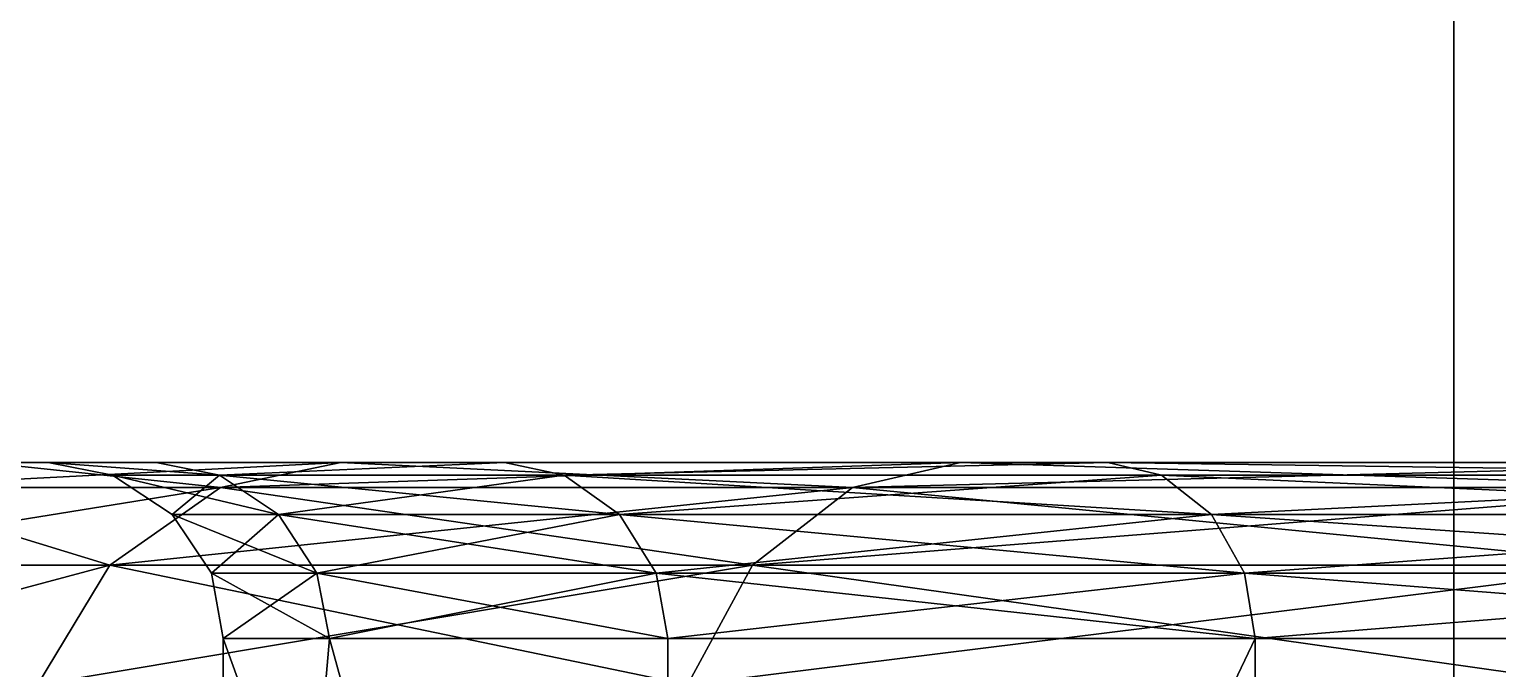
# Model space of a CAD drawing. Header units: centimetres. Extents: x -66.3 to 12.3, y -19.3 to 19.3.
# Drawn here: x -28.8723 to -28.4546, y -18.0586 to -17.8768 of the extents above; entities that cross this region are included whole.
import ezdxf

# ---------------------------------------------------------------- set-up
doc = ezdxf.new("R2010")
doc.units = ezdxf.units.CM
doc.layers.add('chrom', color=9, linetype='Continuous', true_color=0xbebebe)

# ---------------------------------------------------------------- blocks, each defined once
blk = doc.blocks.new('GeometrySelector_19HIY99')
for points in [[(-1.76987, 1.35001, 0.327656), (-1.80009, 1.70002, -4.00209e-06), (-1.6736, 1.70002, 0.662682)], [(-1.80009, 1.35001, -4.01061e-06), (-1.80009, 1.70002, -4.00209e-06), (-1.76987, 1.35001, 0.327656)], [(-1.80009, 1.35001, -4.01061e-06), (-1.6736, 1.70002, -0.66269), (-1.80009, 1.70002, -4.00209e-06)], [(-1.76987, 1.35001, -0.327664), (-1.6736, 1.70002, -0.66269), (-1.80009, 1.35001, -4.01061e-06)], [(-1.76987, 1.35001, 0.327656), (-1.6736, 1.70002, 0.662682), (-1.6736, 1.35001, 0.662682)], [(-1.6736, 1.35001, -0.66269), (-1.6736, 1.70002, -0.66269), (-1.76987, 1.35001, -0.327664)], [(-1.50647, 1.35001, 0.985008), (-1.6736, 1.70002, 0.662682), (-1.50647, 1.70002, 0.985262)], [(-1.6736, 1.35001, 0.662682), (-1.6736, 1.70002, 0.662682), (-1.50647, 1.35001, 0.985008)], [(-1.50647, 1.35001, -0.985016), (-1.6736, 1.70002, -0.66269), (-1.6736, 1.35001, -0.66269)], [(-1.50647, 1.35001, -0.985016), (-1.50647, 1.70002, -0.98527), (-1.6736, 1.70002, -0.66269)], [(-1.27279, 1.35001, 1.27279), (-1.50647, 1.70002, 0.985262), (-1.27279, 1.70002, 1.27279)], [(-1.50647, 1.35001, 0.985008), (-1.50647, 1.70002, 0.985262), (-1.27279, 1.35001, 1.27279)], [(-1.27279, 1.35001, -1.2728), (-1.50647, 1.70002, -0.98527), (-1.50647, 1.35001, -0.985016)], [(-1.27279, 1.35001, -1.2728), (-1.27279, 1.70002, -1.2728), (-1.50647, 1.70002, -0.98527)], [(-1.83235, 1.32918, 0.72542), (-1.95961, 1.36322, 0.362708), (-1.93776, 1.32918, 0.358644)], [(-1.95961, 1.36322, 0.362708), (-1.83235, 1.32918, 0.72542), (-1.85293, 1.36322, 0.733548)], [(-1.85293, 1.36322, -0.733556), (-1.93776, 1.32918, -0.358652), (-1.95961, 1.36322, -0.362716)], [(-1.93776, 1.32918, -0.358652), (-1.85293, 1.36322, -0.733556), (-1.83235, 1.32918, -0.725428)], [(-1.64947, 1.32918, 1.07848), (-1.85293, 1.36322, 0.733548), (-1.83235, 1.32918, 0.72542)], [(-1.85293, 1.36322, 0.733548), (-1.64947, 1.32918, 1.07848), (-1.66801, 1.36322, 1.09067)], [(-1.66801, 1.36322, -1.09068), (-1.83235, 1.32918, -0.725428), (-1.85293, 1.36322, -0.733556)], [(-1.83235, 1.32918, -0.725428), (-1.66801, 1.36322, -1.09068), (-1.64947, 1.32918, -1.07849)], [(-1.39344, 1.32918, 1.39344), (-1.66801, 1.36322, 1.09067), (-1.64947, 1.32918, 1.07848)], [(-1.66801, 1.36322, 1.09067), (-1.39344, 1.32918, 1.39344), (-1.40919, 1.36322, 1.40919)], [(-1.40919, 1.36322, -1.4092), (-1.64947, 1.32918, -1.07849), (-1.66801, 1.36322, -1.09068)], [(-1.64947, 1.32918, -1.07849), (-1.40919, 1.36322, -1.4092), (-1.39344, 1.32918, -1.39345)], [(-1.8034, 1.33147, -4.01102e-06), (-1.76987, 1.35001, 0.327656), (-1.77342, 1.33147, 0.328164)], [(-1.8034, 1.33147, -4.01102e-06), (-1.80009, 1.35001, -4.01061e-06), (-1.76987, 1.35001, 0.327656)], [(-1.77342, 1.33147, -0.328172), (-1.80009, 1.35001, -4.01061e-06), (-1.8034, 1.33147, -4.01102e-06)], [(-1.77342, 1.33147, -0.328172), (-1.76987, 1.35001, -0.327664), (-1.80009, 1.35001, -4.01061e-06)], [(-1.77342, 1.33147, 0.328164), (-1.6736, 1.35001, 0.662682), (-1.6769, 1.33147, 0.663952)], [(-1.77342, 1.33147, 0.328164), (-1.76987, 1.35001, 0.327656), (-1.6736, 1.35001, 0.662682)], [(-1.6769, 1.33147, -0.66396), (-1.76987, 1.35001, -0.327664), (-1.77342, 1.33147, -0.328172)], [(-1.6769, 1.33147, -0.66396), (-1.6736, 1.35001, -0.66269), (-1.76987, 1.35001, -0.327664)], [(-1.6769, 1.33147, 0.663952), (-1.50647, 1.35001, 0.985008), (-1.50952, 1.33147, 0.986786)], [(-1.6769, 1.33147, 0.663952), (-1.6736, 1.35001, 0.662682), (-1.50647, 1.35001, 0.985008)], [(-1.50952, 1.33147, -0.986794), (-1.6736, 1.35001, -0.66269), (-1.6769, 1.33147, -0.66396)], [(-1.50952, 1.33147, -0.986794), (-1.50647, 1.35001, -0.985016), (-1.6736, 1.35001, -0.66269)], [(-1.50952, 1.33147, 0.986786), (-1.27279, 1.35001, 1.27279), (-1.27533, 1.33147, 1.27533)], [(-1.50952, 1.33147, 0.986786), (-1.50647, 1.35001, 0.985008), (-1.27279, 1.35001, 1.27279)], [(-1.27533, 1.33147, -1.27534), (-1.50647, 1.35001, -0.985016), (-1.50952, 1.33147, -0.986794)], [(-1.27533, 1.33147, -1.27534), (-1.27279, 1.35001, -1.2728), (-1.50647, 1.35001, -0.985016)], [(-1.80086, 1.30708, 0.712974), (-1.93776, 1.32918, 0.358644), (-1.90449, 1.30708, 0.352548)], [(-1.93776, 1.32918, 0.358644), (-1.80086, 1.30708, 0.712974), (-1.83235, 1.32918, 0.72542)], [(-1.83235, 1.32918, -0.725428), (-1.90449, 1.30708, -0.352556), (-1.93776, 1.32918, -0.358652)], [(-1.90449, 1.30708, -0.352556), (-1.83235, 1.32918, -0.725428), (-1.80086, 1.30708, -0.712982)], [(-1.62102, 1.30708, 1.05994), (-1.83235, 1.32918, 0.72542), (-1.80086, 1.30708, 0.712974)], [(-1.83235, 1.32918, 0.72542), (-1.62102, 1.30708, 1.05994), (-1.64947, 1.32918, 1.07848)], [(-1.64947, 1.32918, -1.07849), (-1.80086, 1.30708, -0.712982), (-1.83235, 1.32918, -0.725428)], [(-1.77342, 1.33147, 0.328164), (-1.81457, 1.3147, -4.01129e-06), (-1.8034, 1.33147, -4.01102e-06)], [(-1.81457, 1.3147, -4.01129e-06), (-1.77342, 1.33147, 0.328164), (-1.78435, 1.3147, 0.330196)], [(-1.78435, 1.3147, -0.330204), (-1.8034, 1.33147, -4.01102e-06), (-1.81457, 1.3147, -4.01129e-06)], [(-1.8034, 1.33147, -4.01102e-06), (-1.78435, 1.3147, -0.330204), (-1.77342, 1.33147, -0.328172)], [(-1.80086, 1.30708, -0.712982), (-1.64947, 1.32918, -1.07849), (-1.62102, 1.30708, -1.05995)], [(-1.6769, 1.33147, 0.663952), (-1.78435, 1.3147, 0.330196), (-1.77342, 1.33147, 0.328164)], [(-1.78435, 1.3147, 0.330196), (-1.6769, 1.33147, 0.663952), (-1.68732, 1.3147, 0.668016)], [(-1.68732, 1.3147, -0.668024), (-1.77342, 1.33147, -0.328172), (-1.78435, 1.3147, -0.330204)], [(-1.77342, 1.33147, -0.328172), (-1.68732, 1.3147, -0.668024), (-1.6769, 1.33147, -0.66396)], [(-1.50952, 1.33147, 0.986786), (-1.68732, 1.3147, 0.668016), (-1.6769, 1.33147, 0.663952)], [(-1.68732, 1.3147, 0.668016), (-1.50952, 1.33147, 0.986786), (-1.51892, 1.3147, 0.992882)], [(-1.51892, 1.3147, -0.99289), (-1.6769, 1.33147, -0.66396), (-1.68732, 1.3147, -0.668024)], [(-1.6769, 1.33147, -0.66396), (-1.51892, 1.3147, -0.99289), (-1.50952, 1.33147, -0.986794)], [(-1.36956, 1.30708, 1.36956), (-1.64947, 1.32918, 1.07848), (-1.62102, 1.30708, 1.05994)], [(-1.64947, 1.32918, 1.07848), (-1.36956, 1.30708, 1.36956), (-1.39344, 1.32918, 1.39344)], [(-1.39344, 1.32918, -1.39345), (-1.62102, 1.30708, -1.05995), (-1.64947, 1.32918, -1.07849)], [(-1.62102, 1.30708, -1.05995), (-1.39344, 1.32918, -1.39345), (-1.36956, 1.30708, -1.36957)], [(-1.27533, 1.33147, 1.27533), (-1.51892, 1.3147, 0.992882), (-1.50952, 1.33147, 0.986786)], [(-1.51892, 1.3147, 0.992882), (-1.27533, 1.33147, 1.27533), (-1.2832, 1.3147, 1.2832)], [(-1.2832, 1.3147, -1.28321), (-1.50952, 1.33147, -0.986794), (-1.51892, 1.3147, -0.99289)], [(-1.50952, 1.33147, -0.986794), (-1.2832, 1.3147, -1.28321), (-1.27533, 1.33147, -1.27534)], [(-1.78435, 1.3147, 0.330196), (-1.83159, 1.30353, -4.01135e-06), (-1.81457, 1.3147, -4.01129e-06)], [(-1.83159, 1.30353, -4.01135e-06), (-1.78435, 1.3147, 0.330196), (-1.80111, 1.30353, 0.333244)], [(-1.80111, 1.30353, -0.333252), (-1.81457, 1.3147, -4.01129e-06), (-1.83159, 1.30353, -4.01135e-06)], [(-1.81457, 1.3147, -4.01129e-06), (-1.80111, 1.30353, -0.333252), (-1.78435, 1.3147, -0.330204)], [(-1.68732, 1.3147, 0.668016), (-1.80111, 1.30353, 0.333244), (-1.78435, 1.3147, 0.330196)], [(-1.80111, 1.30353, 0.333244), (-1.68732, 1.3147, 0.668016), (-1.70307, 1.30353, 0.674112)], [(-1.70307, 1.30353, -0.67412), (-1.78435, 1.3147, -0.330204), (-1.80111, 1.30353, -0.333252)], [(-1.78435, 1.3147, -0.330204), (-1.70307, 1.30353, -0.67412), (-1.68732, 1.3147, -0.668024)], [(-1.51892, 1.3147, 0.992882), (-1.70307, 1.30353, 0.674112), (-1.68732, 1.3147, 0.668016)], [(-1.70307, 1.30353, 0.674112), (-1.51892, 1.3147, 0.992882), (-1.53314, 1.30353, 1.00228)], [(-1.53314, 1.30353, -1.00229), (-1.68732, 1.3147, -0.668024), (-1.70307, 1.30353, -0.67412)], [(-1.68732, 1.3147, -0.668024), (-1.53314, 1.30353, -1.00229), (-1.51892, 1.3147, -0.99289)], [(-1.2832, 1.3147, 1.2832), (-1.53314, 1.30353, 1.00228), (-1.51892, 1.3147, 0.992882)], [(-1.53314, 1.30353, 1.00228), (-1.2832, 1.3147, 1.2832), (-1.29514, 1.30353, 1.29514)], [(-1.29514, 1.30353, -1.29515), (-1.51892, 1.3147, -0.99289), (-1.53314, 1.30353, -1.00229)], [(-1.51892, 1.3147, -0.99289), (-1.29514, 1.30353, -1.29515), (-1.2832, 1.3147, -1.28321)], [(-1.90449, 1.30708, 0.352548), (-1.76657, 1.29997, 0.699258), (-1.80086, 1.30708, 0.712974)], [(-1.90449, 1.30708, 0.352548), (-1.86817, 1.29997, 0.34569), (-1.76657, 1.29997, 0.699258)], [(-1.80086, 1.30708, -0.712982), (-1.86817, 1.29997, -0.345698), (-1.90449, 1.30708, -0.352556)], [(-1.80086, 1.30708, -0.712982), (-1.76657, 1.29997, -0.699266), (-1.86817, 1.29997, -0.345698)], [(-1.80111, 1.30353, -0.333252), (-1.84988, 1.29997, -4.01122e-06), (-1.81914, 1.29997, -0.336554)], [(-1.83159, 1.30353, -4.01135e-06), (-1.84988, 1.29997, -4.01122e-06), (-1.80111, 1.30353, -0.333252)], [(-1.80111, 1.30353, 0.333244), (-1.84988, 1.29997, -4.01122e-06), (-1.83159, 1.30353, -4.01135e-06)], [(-1.80111, 1.30353, 0.333244), (-1.81914, 1.29997, 0.336546), (-1.84988, 1.29997, -4.01122e-06)], [(-1.80111, 1.30353, -0.333252), (-1.81914, 1.29997, -0.336554), (-1.72008, 1.29997, -0.680978)], [(-1.80111, 1.30353, 0.333244), (-1.72008, 1.29997, 0.68097), (-1.81914, 1.29997, 0.336546)], [(-1.80111, 1.30353, -0.333252), (-1.72008, 1.29997, -0.680978), (-1.70307, 1.30353, -0.67412)], [(-1.70307, 1.30353, 0.674112), (-1.72008, 1.29997, 0.68097), (-1.80111, 1.30353, 0.333244)], [(-1.80086, 1.30708, 0.712974), (-1.59029, 1.29997, 1.03962), (-1.62102, 1.30708, 1.05994)], [(-1.80086, 1.30708, 0.712974), (-1.76657, 1.29997, 0.699258), (-1.59029, 1.29997, 1.03962)], [(-1.62102, 1.30708, -1.05995), (-1.76657, 1.29997, -0.699266), (-1.80086, 1.30708, -0.712982)], [(-1.62102, 1.30708, -1.05995), (-1.59029, 1.29997, -1.03963), (-1.76657, 1.29997, -0.699266)], [(-1.70307, 1.30353, -0.67412), (-1.72008, 1.29997, -0.680978), (-1.54838, 1.29997, -1.01245)], [(-1.70307, 1.30353, 0.674112), (-1.54838, 1.29997, 1.01244), (-1.72008, 1.29997, 0.68097)], [(-1.70307, 1.30353, -0.67412), (-1.54838, 1.29997, -1.01245), (-1.53314, 1.30353, -1.00229)], [(-1.53314, 1.30353, 1.00228), (-1.54838, 1.29997, 1.01244), (-1.70307, 1.30353, 0.674112)], [(-1.62102, 1.30708, 1.05994), (-1.3434, 1.29997, 1.3434), (-1.36956, 1.30708, 1.36956)], [(-1.62102, 1.30708, 1.05994), (-1.59029, 1.29997, 1.03962), (-1.3434, 1.29997, 1.3434)], [(-1.36956, 1.30708, -1.36957), (-1.59029, 1.29997, -1.03963), (-1.62102, 1.30708, -1.05995)], [(-1.36956, 1.30708, -1.36957), (-1.3434, 1.29997, -1.34341), (-1.59029, 1.29997, -1.03963)], [(-1.29514, 1.30353, -1.29515), (-1.54838, 1.29997, -1.01245), (-1.3081, 1.29997, -1.3081)], [(-1.53314, 1.30353, -1.00229), (-1.54838, 1.29997, -1.01245), (-1.29514, 1.30353, -1.29515)], [(-1.29514, 1.30353, 1.29514), (-1.54838, 1.29997, 1.01244), (-1.53314, 1.30353, 1.00228)], [(-1.29514, 1.30353, 1.29514), (-1.3081, 1.29997, 1.3081), (-1.54838, 1.29997, 1.01244)], [(-1.81914, 1.29997, -0.336554), (-1.89992, 1.29997, -4.01061e-06), (-1.86817, 1.29997, -0.345698)], [(-1.84988, 1.29997, -4.01122e-06), (-1.89992, 1.29997, -4.01061e-06), (-1.81914, 1.29997, -0.336554)], [(-1.84988, 1.29997, -4.01122e-06), (-1.86817, 1.29997, 0.34569), (-1.89992, 1.29997, -4.01061e-06)], [(-1.72008, 1.29997, -0.680978), (-1.86817, 1.29997, -0.345698), (-1.76657, 1.29997, -0.699266)], [(-1.81914, 1.29997, -0.336554), (-1.86817, 1.29997, -0.345698), (-1.72008, 1.29997, -0.680978)], [(-1.81914, 1.29997, 0.336546), (-1.86817, 1.29997, 0.34569), (-1.84988, 1.29997, -4.01122e-06)], [(-1.81914, 1.29997, 0.336546), (-1.76657, 1.29997, 0.699258), (-1.86817, 1.29997, 0.34569)], [(-1.72008, 1.29997, 0.68097), (-1.76657, 1.29997, 0.699258), (-1.81914, 1.29997, 0.336546)], [(-1.54838, 1.29997, -1.01245), (-1.76657, 1.29997, -0.699266), (-1.59029, 1.29997, -1.03963)], [(-1.72008, 1.29997, -0.680978), (-1.76657, 1.29997, -0.699266), (-1.54838, 1.29997, -1.01245)], [(-1.72008, 1.29997, 0.68097), (-1.59029, 1.29997, 1.03962), (-1.76657, 1.29997, 0.699258)], [(-1.54838, 1.29997, 1.01244), (-1.59029, 1.29997, 1.03962), (-1.72008, 1.29997, 0.68097)], [(-1.3081, 1.29997, -1.3081), (-1.59029, 1.29997, -1.03963), (-1.3434, 1.29997, -1.34341)], [(-1.54838, 1.29997, -1.01245), (-1.59029, 1.29997, -1.03963), (-1.3081, 1.29997, -1.3081)], [(-1.54838, 1.29997, 1.01244), (-1.3434, 1.29997, 1.3434), (-1.59029, 1.29997, 1.03962)], [(-1.3081, 1.29997, 1.3081), (-1.3434, 1.29997, 1.3434), (-1.54838, 1.29997, 1.01244)]]:
    blk.add_3dface(points)
blk = doc.blocks.new('griff_normal_19HIY99')
at = {"layer": 'chrom'}
for points in [[(-1.400592448119149, 1.7, 0.3752876153986554), (-1.45, 1.7), (-1.45, -0.1), (-1.400592448119149, -0.1, 0.3752876153986555)], [(-1.45, 1.7), (-1.400592448119149, 1.7, -0.3752876153986546), (-1.400592448119149, -0.1, -0.3752876153986545), (-1.45, -0.1)]]:
    blk.add_3dface(points, dxfattribs=at)
blk.add_blockref('GeometrySelector_19HIY99', (0, 0), dxfattribs=at)

msp = doc.modelspace()

# ---------------------------------------------------------------- block references
at = {"extrusion": (0, 1.224646799147353e-16, -1), "rotation": 180}
msp.add_blockref('griff_normal_19HIY99', (27.0171216745247, -16.69999999999999, -7.200000000000006), dxfattribs=at)

doc.saveas('drawing.dxf')
